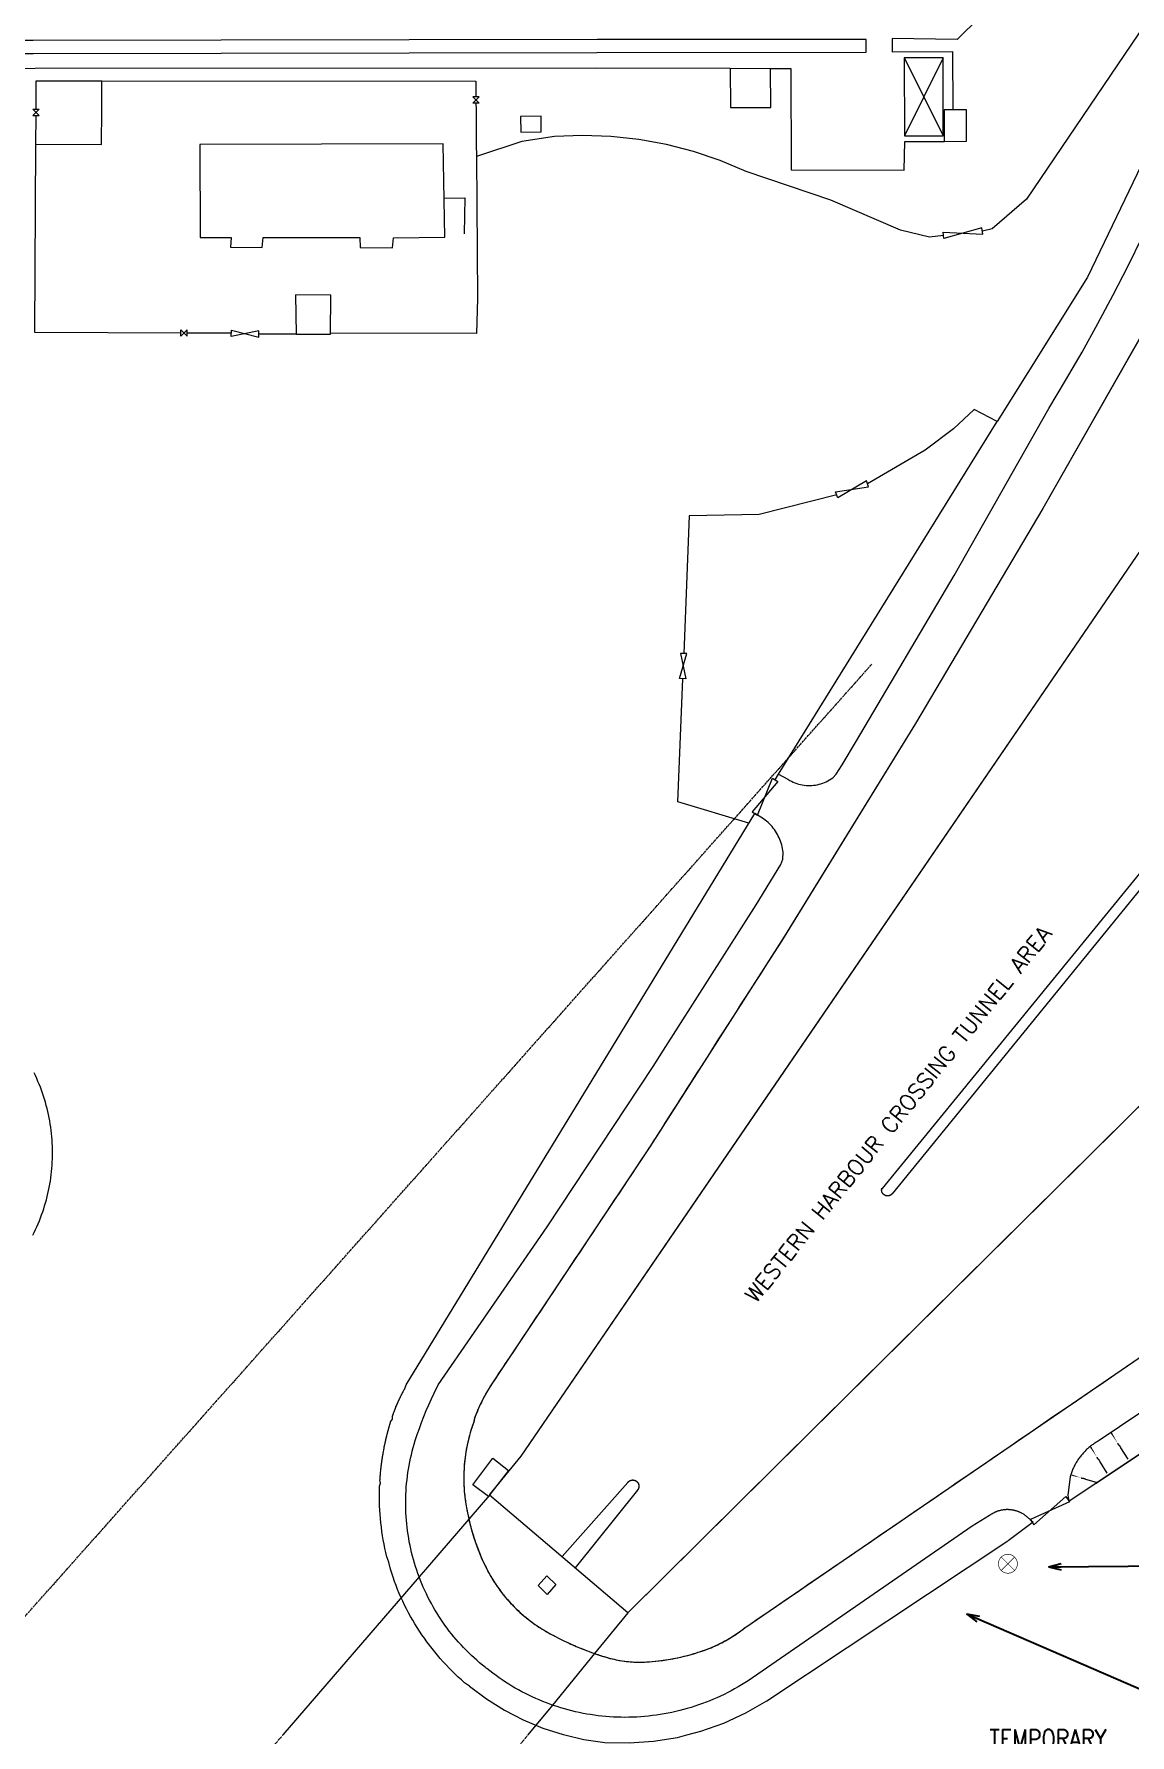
# Model space of a CAD drawing. Header units: millimetres. Extents: x 833924389 to 835767163, y 817400000 to 818811854.
# Drawn here: x 834100533 to 834274033, y 817999999 to 818269303 of the extents above; entities that cross this region are included whole.
import ezdxf

# ---------------------------------------------------------------- set-up
doc = ezdxf.new("R2010")
doc.units = ezdxf.units.MM
doc.header["$LTSCALE"] = 10
doc.header["$MEASUREMENT"] = 0
doc.linetypes.add('CENTER', pattern=[2, 1.25, -0.25, 0.25, -0.25])
doc.linetypes.add('HIDDEN', pattern=[0.375, 0.25, -0.125])
for name, color, linetype, lineweight in [('01_Base_Plan', 5, 'Continuous', 5), ('02_Buiding_Height_Limit', 1, 'CENTER', 18), ('11_Text', 7, 'Continuous', 25)]:
    doc.layers.add(name, color=color, linetype=linetype, lineweight=lineweight)
doc.layers.add('VPA0501S11', color=7, linetype='Continuous')
doc.styles.add('1_2.5mm', font='arial.ttf', dxfattribs={"width": 0.8, "height": 0.0025})
doc.styles.add('ROMANS', font='romans.shx', dxfattribs={"width": 0.8})
doc.linetypes.add('11sw3b$0$B1_BDYF', pattern='A,2.5,-0.5,[130,ltypeshp.shx,S=0.5,R=0,X=0,Y=0],-0.5', length=3.5)
doc.dimstyles.get("Standard").update_dxf_attribs({"dimtxt": 0.18, "dimasz": 0.18, "dimexe": 0.18, "dimexo": 0.0625, "dimgap": 0.09, "dimtad": 0, "dimtih": 1, "dimtoh": 1, "dimdec": 4, "dimzin": 1, "dimdsep": 46, "dimtxsty": '1_2.5mm', "dimcen": 0, "dimadec": 0, "dimazin": 0, "dimtfac": 1, "dimtdec": 4, "dimtofl": 0, "dimtmove": 0, "dimatfit": 3, "dimfxl": 0, "dimtolj": 1, "dimtzin": 1, "dimarcsym": 0})

# ---------------------------------------------------------------- blocks, each defined once
blk = doc.blocks.new('TerminatorOpen_0.5')
at = {"color": 0, "linetype": 'ByBlock', "lineweight": -2}
for q in [(-1, 0.25), (-1, 0), (-1, -0.25)]:
    blk.add_line((0, 0), q, dxfattribs=at)

msp = doc.modelspace()

# ---------------------------------------------------------------- hatches: boundary and pattern name
at = {"layer": '01_Base_Plan'}
h = msp.add_hatch(color=256, dxfattribs=at)
edge = h.paths.add_edge_path()
edge.add_ellipse((834267850, 818045522), major_axis=(86, -138), ratio=0.6833333, start_angle=0, end_angle=360)
h = msp.add_hatch(color=256, dxfattribs=at)
edge = h.paths.add_edge_path()
edge.add_ellipse((834271125, 818047732), major_axis=(86, -138), ratio=0.6833333, start_angle=0, end_angle=360)
h = msp.add_hatch(color=256, dxfattribs=at)
edge = h.paths.add_edge_path()
edge.add_ellipse((834264933, 818041108), major_axis=(127, -36), ratio=0.6833333, start_angle=0, end_angle=360)

# ---------------------------------------------------------------- linework, layer by layer
for p, q in [((834210730, 818263883), (834217130, 818263863)), ((834244444, 818265537), (834238310, 818265520)), ((834100833, 818251889), (834100860, 818256389)), ((834245996, 818257315), (834244596, 818257312)), ((834131762, 818221932), (834124760, 818221960)), ((834142044, 818221806), (834136130, 818221803)), ((834272532, 818045477), (834273670, 818043655)), ((834269244, 818043267), (834270372, 818041445)), ((834266999, 818040517), (834268669, 818040040))]:
    msp.add_line(p, q, dxfattribs=at)
at = {"layer": '01_Base_Plan', "linetype": 'Continuous'}
msp.add_line((834218883, 818125703), (834217146, 818123008), dxfattribs=at)
at = {"layer": '01_Base_Plan', "flags": 128}
for points in [[(834347550, 818378814), (834345969, 818374192), (834331466, 818352381), (834303224, 818310674), (834283156, 818280818), (834257647, 818243130), (834252195, 818238462), (834250661, 818238099)], [(834342235, 818371929), (834341993, 818371601), (834337091, 818365697), (834270118, 818293917), (834257539, 818279193), (834246691, 818268440), (834236409, 818268584), (834236405, 818266494), (834245936, 818266556), (834245996, 818257315)], [(834078201, 818266218), (834100447, 818266242), (834189625, 818266361), (834232276, 818266442), (834232260, 818268449), (834189682, 818268443), (834100412, 818268251), (834078924, 818268259), (834076845, 818268259)], [(834082281, 818263861), (834100703, 818263914), (834189548, 818263950), (834210730, 818263883)], [(834210730, 818263883), (834210767, 818257676), (834217167, 818257676), (834217130, 818263863)], [(834217130, 818263863), (834220331, 818263853), (834220421, 818247786), (834238296, 818247748), (834238379, 818252263), (834244606, 818252309)], [(834238310, 818265520), (834238344, 818253174), (834244478, 818253191), (834244444, 818265537)], [(834238310, 818265520), (834241394, 818259355), (834244478, 818253191)], [(834244444, 818265537), (834241394, 818259355), (834238344, 818253174)], [(834100833, 818251889), (834111233, 818251825), (834111266, 818257325), (834111294, 818261884)], [(834100866, 818257389), (834100894, 818261889), (834111294, 818261884)], [(834111294, 818261884), (834170465, 818261857), (834170486, 818259357)], [(834282322, 818262082), (834267322, 818230799), (834252982, 818207959)], [(834170495, 818258357), (834170504, 818257357), (834170512, 818256357), (834170551, 818251857), (834170568, 818249887)], [(834177599, 818253759), (834180829, 818253801), (834180796, 818256308), (834177566, 818256266), (834177599, 818253759)], [(834244596, 818257312), (834244606, 818252309), (834248138, 818252316), (834248128, 818257319), (834245996, 818257315)], [(834244522, 818237427), (834242321, 818237136), (834237719, 818238250), (834226680, 818242980), (834213277, 818247537), (834209170, 818249260), (834204949, 818250682), (834200637, 818251795), (834196255, 818252594), (834191828, 818253073), (834187377, 818253232), (834182926, 818253068), (834177784, 818252281), (834170568, 818249887)], [(834123759, 818221964), (834100650, 818222055), (834100833, 818251889)], [(834126786, 818251787), (834126860, 818237106), (834131721, 818237104), (834131632, 818235561), (834136644, 818235507), (834136785, 818237100), (834152102, 818237087), (834152190, 818235491), (834157304, 818235461), (834157419, 818237055), (834165572, 818237119), (834165297, 818251929), (834126786, 818251787)], [(834170568, 818249887), (834170760, 818227448), (834170576, 818221902), (834147494, 818221957)], [(834165457, 818243317), (834168741, 818243362), (834168640, 818237642)], [(834218389, 818152095), (834219869, 818151320), (834220186, 818151129), (834220450, 818150988), (834220722, 818150859), (834220998, 818150744), (834221281, 818150642), (834221567, 818150553), (834221858, 818150479), (834222152, 818150418), (834222448, 818150372), (834222746, 818150339), (834223046, 818150321), (834223345, 818150318), (834223645, 818150328), (834223944, 818150353), (834224242, 818150393), (834224537, 818150446), (834224829, 818150514), (834225118, 818150595), (834225402, 818150690), (834225682, 818150799), (834225956, 818150921), (834226224, 818151055), (834226485, 818151203), (834226739, 818151363), (834226974, 818151527), (834227535, 818152108), (834228457, 818153612), (834230765, 818157375), (834246202, 818183569), (834261179, 818210029), (834263850, 818214457), (834266444, 818218932), (834268959, 818223451), (834271394, 818228013), (834273750, 818232617), (834276025, 818237261)], [(834279810, 818228564), (834260256, 818194176), (834240105, 818160136), (834219362, 818126452), (834198035, 818093136), (834173108, 818055751), (834172840, 818055333), (834172579, 818054911), (834172326, 818054483), (834172080, 818054052), (834171841, 818053616), (834171610, 818053176), (834171387, 818052733), (834171172, 818052285), (834170965, 818051834), (834170765, 818051379), (834170574, 818050921), (834170390, 818050459), (834170261, 818050117), (834170133, 818049513), (834169983, 818049094), (834169840, 818048672), (834169705, 818048248), (834169577, 818047821), (834169456, 818047392), (834169343, 818046961), (834169238, 818046529), (834169140, 818046094), (834169049, 818045658), (834168967, 818045220), (834168892, 818044781), (834168825, 818044341), (834168765, 818043900), (834168713, 818043457), (834168669, 818043014), (834168632, 818042570), (834168604, 818042126), (834168583, 818041681), (834168570, 818041236), (834168564, 818040790), (834168567, 818040345), (834168577, 818039899), (834168595, 818039454), (834168621, 818039010), (834168654, 818038566), (834168695, 818038122), (834168744, 818037679), (834168801, 818037238), (834168896, 818036612), (834169001, 818035988), (834169117, 818035366), (834169245, 818034746), (834169372, 818034176), (834169383, 818034129), (834169531, 818033514), (834169691, 818032901), (834169861, 818032292), (834170042, 818031685), (834170233, 818031082), (834170435, 818030483), (834170647, 818029886), (834170869, 818029294), (834171102, 818028706), (834171345, 818028122), (834171599, 818027542), (834171772, 818027158), (834171952, 818026778), (834172138, 818026400), (834172331, 818026026), (834172531, 818025655), (834172737, 818025288), (834172949, 818024925), (834173168, 818024565), (834173392, 818024209), (834173624, 818023858), (834173861, 818023510), (834174104, 818023166), (834174353, 818022827), (834174608, 818022492), (834174759, 818022301), (834174869, 818022162), (834175136, 818021836), (834175408, 818021515), (834175686, 818021199), (834175969, 818020888), (834176257, 818020581), (834176551, 818020280), (834176851, 818019984), (834177155, 818019693), (834177464, 818019408), (834177779, 818019128), (834178098, 818018853), (834178421, 818018584), (834178750, 818018321), (834179083, 818018064), (834179421, 818017812), (834179762, 818017567), (834180108, 818017327), (834180459, 818017094), (834180813, 818016866), (834181171, 818016645), (834181533, 818016430), (834182244, 818016032), (834182962, 818015647), (834183686, 818015274), (834184417, 818014914), (834185154, 818014566), (834185897, 818014232), (834186645, 818013910), (834187400, 818013602), (834188159, 818013307), (834188923, 818013025), (834189254, 818012910), (834189693, 818012757), (834190467, 818012501), (834190777, 818012400), (834191090, 818012304), (834191404, 818012214), (834191720, 818012129), (834192037, 818012050), (834192355, 818011976), (834192675, 818011908), (834192995, 818011845), (834193317, 818011788), (834193640, 818011737), (834193964, 818011691), (834194288, 818011651), (834194613, 818011617), (834194939, 818011588), (834195265, 818011565), (834195591, 818011547), (834195918, 818011536), (834196245, 818011530), (834196571, 818011530), (834196898, 818011535), (834197225, 818011546), (834197799, 818011580), (834198373, 818011623), (834198945, 818011677), (834199517, 818011740), (834200088, 818011814), (834200657, 818011897), (834201224, 818011990), (834201790, 818012093), (834202354, 818012206), (834202916, 818012329), (834203476, 818012462), (834204033, 818012604), (834204588, 818012757), (834205140, 818012918), (834205689, 818013090), (834206235, 818013271), (834206604, 818013398), (834206971, 818013531), (834207336, 818013671), (834207699, 818013818), (834208058, 818013970), (834208415, 818014129), (834208769, 818014294), (834209121, 818014465), (834209469, 818014642), (834209814, 818014826), (834210156, 818015015), (834210494, 818015210), (834210829, 818015411), (834211160, 818015618), (834211488, 818015831), (834211812, 818016050), (834212132, 818016273), (834212448, 818016503), (834213056, 818016969), (834303950, 818079199)], [(834147462, 818221773), (834147541, 818227973), (834141921, 818228008), (834142044, 818221806), (834147462, 818221773)], [(834252982, 818207959), (834249358, 818209881), (834246089, 818206807), (834241626, 818203412), (834232494, 818198084)], [(834217851, 818151227), (834218389, 818152095), (834252982, 818207959)], [(834227603, 818196329), (834215331, 818193227), (834204300, 818193018), (834204262, 818193018), (834203396, 818171230)], [(834172634, 818037962), (834172710, 818038056), (834177644, 818044138), (834277128, 818189591)], [(834213709, 818144338), (834202462, 818147749), (834203237, 818167234)], [(834344611, 818162085), (834344377, 818162063), (834343818, 818162000), (834343261, 818161928), (834342704, 818161845), (834342149, 818161753), (834341596, 818161652), (834341045, 818161541), (834340496, 818161420), (834339949, 818161289), (834339404, 818161149), (834338862, 818161000), (834338322, 818160841), (834333692, 818157170), (834194515, 818019359)], [(834264367, 818036992), (834310980, 818068170), (834353750, 818096640), (834359990, 818101110), (834378810, 818118580), (834383550, 818114060), (834422920, 818151970), (834427020, 818152100), (834432562, 818160364)], [(834169470, 818007740), (834168705, 818008266), (834168194, 818008715), (834167691, 818009174), (834167196, 818009641), (834166709, 818010116), (834166231, 818010600), (834165761, 818011092), (834165300, 818011592), (834164848, 818012100), (834164405, 818012616), (834163971, 818013140), (834163545, 818013671), (834163130, 818014210), (834162723, 818014756), (834162327, 818015308), (834161940, 818015868), (834161563, 818016434), (834161195, 818017007), (834160838, 818017586), (834160491, 818018171), (834160155, 818018762), (834159828, 818019359), (834159512, 818019962), (834159207, 818020570), (834158912, 818021183), (834158628, 818021801), (834158355, 818022424), (834158093, 818023052), (834157842, 818023684), (834157602, 818024321), (834157373, 818024961), (834157155, 818025606), (834156949, 818026254), (834156707, 818027379), (834156398, 818028219), (834156237, 818028880), (834156088, 818029544), (834155950, 818030210), (834155824, 818030879), (834155710, 818031549), (834155607, 818032222), (834155517, 818032896), (834155438, 818033572), (834155370, 818034249), (834155315, 818034927), (834155272, 818035606), (834155240, 818036286), (834155220, 818036966), (834155212, 818037646), (834155216, 818038326), (834155232, 818039006), (834155234, 818039056), (834155235, 818039106), (834155247, 818039406), (834155407, 818039888), (834155301, 818040405), (834155305, 818040454), (834155308, 818040504), (834155312, 818040554), (834155315, 818040604), (834155323, 818040704), (834155326, 818040754), (834155330, 818040804), (834155334, 818040853), (834155354, 818041103), (834155358, 818041152), (834155363, 818041202), (834155367, 818041252), (834155372, 818041302), (834155376, 818041352), (834155381, 818041401), (834155385, 818041451), (834155395, 818041551), (834155399, 818041600), (834155419, 818041800), (834155424, 818041849), (834155429, 818041899), (834155435, 818041949), (834155440, 818041998), (834155445, 818042048), (834155451, 818042098), (834155456, 818042148), (834155462, 818042197), (834155467, 818042247), (834155473, 818042297), (834155479, 818042346), (834155484, 818042396), (834155490, 818042446), (834155496, 818042495), (834155508, 818042595), (834155514, 818042644), (834155520, 818042694), (834155526, 818042743), (834155533, 818042793), (834155539, 818042843), (834155545, 818042892), (834155552, 818042942), (834155558, 818042991), (834155565, 818043041), (834155572, 818043090), (834155578, 818043140), (834155585, 818043190), (834155592, 818043239), (834155599, 818043289), (834155606, 818043338), (834155613, 818043388), (834155620, 818043437), (834155627, 818043487), (834155634, 818043536), (834155641, 818043586), (834155648, 818043635), (834155656, 818043685), (834155663, 818043734), (834155671, 818043783), (834155678, 818043833), (834155686, 818043882), (834155694, 818043932), (834155701, 818043981), (834155709, 818044030), (834155717, 818044080), (834155725, 818044129), (834155733, 818044179), (834155749, 818044277), (834155757, 818044327), (834155765, 818044376), (834155774, 818044425), (834155782, 818044475), (834155790, 818044524), (834155799, 818044573), (834155807, 818044622), (834155816, 818044672), (834155824, 818044721), (834155842, 818044819), (834155851, 818044869), (834155896, 818045114), (834155905, 818045164), (834155914, 818045213), (834155924, 818045262), (834155942, 818045360), (834155952, 818045409), (834155961, 818045458), (834155981, 818045556), (834155990, 818045605), (834156070, 818045997), (834156081, 818046046), (834156101, 818046144), (834156112, 818046193), (834156122, 818046242), (834156144, 818046340), (834156154, 818046388), (834156198, 818046584), (834156209, 818046632), (834156242, 818046779), (834156253, 818046827), (834156265, 818046876), (834156276, 818046925), (834156287, 818046973), (834156299, 818047022), (834156310, 818047071), (834156322, 818047119), (834156334, 818047168), (834156345, 818047217), (834156357, 818047265), (834156369, 818047314), (834156381, 818047362), (834156393, 818047411), (834156405, 818047459), (834156429, 818047557), (834156441, 818047605), (834156454, 818047653), (834156466, 818047702), (834156478, 818047750), (834156491, 818047799), (834156503, 818047847), (834156516, 818047896), (834156528, 818047944), (834156541, 818047992), (834156554, 818048041), (834156567, 818048089), (834156579, 818048137), (834156592, 818048186), (834156618, 818048282), (834156632, 818048330), (834156645, 818048379), (834156671, 818048475), (834156685, 818048523), (834156698, 818048571), (834156711, 818048620), (834156725, 818048668), (834156738, 818048716), (834156780, 818048860), (834156793, 818048908), (834156877, 818049196), (834156892, 818049244), (834156920, 818049340), (834156935, 818049388), (834156949, 818049436), (834156964, 818049484), (834156978, 818049531), (834156993, 818049579), (834157292, 818050018), (834157302, 818050530), (834157319, 818050577), (834157335, 818050625), (834157352, 818050672), (834157368, 818050719), (834157504, 818051095), (834157522, 818051142), (834157539, 818051189), (834157557, 818051235), (834157575, 818051282), (834157592, 818051329), (834157610, 818051376), (834157628, 818051422), (834157664, 818051516), (834157683, 818051562), (834157701, 818051609), (834157719, 818051655), (834157738, 818051702), (834157756, 818051748), (834157775, 818051795), (834157793, 818051841), (834157812, 818051887), (834157831, 818051934), (834157907, 818052118), (834157927, 818052165), (834157946, 818052211), (834157966, 818052257), (834157985, 818052303), (834158005, 818052349), (834158024, 818052395), (834158044, 818052441), (834158064, 818052486), (834158124, 818052624), (834158145, 818052670), (834158165, 818052715), (834158185, 818052761), (834158206, 818052807), (834158226, 818052852), (834158247, 818052898), (834158268, 818052943), (834158288, 818052989), (834158330, 818053079), (834158351, 818053125), (834158372, 818053170), (834158394, 818053215), (834158415, 818053261), (834158436, 818053306), (834158458, 818053351), (834158479, 818053396), (834158545, 818053531), (834158566, 818053576), (834158588, 818053621), (834158611, 818053666), (834158655, 818053756), (834158677, 818053800), (834158700, 818053845), (834158722, 818053890), (834158745, 818053934), (834158767, 818053979), (834158790, 818054023), (834158813, 818054068), (834158836, 818054112), (834158859, 818054157), (834158882, 818054201), (834158905, 818054246), (834158974, 818054378), (834158998, 818054422), (834159021, 818054467), (834159093, 818054599), (834159116, 818054643), (834159140, 818054686), (834159188, 818054774), (834159213, 818054818), (834159237, 818054862), (834159261, 818054905), (834159286, 818054949), (834159467, 818055416), (834187001, 818100542), (834214648, 818145873)], [(834258545, 818033649), (834258534, 818033691), (834258484, 818033759), (834258433, 818033826), (834258380, 818033892), (834258326, 818033956), (834258216, 818034084), (834258159, 818034146), (834258100, 818034207), (834258041, 818034267), (834257981, 818034326), (834257920, 818034384), (834257858, 818034440), (834257794, 818034496), (834257730, 818034551), (834257665, 818034604), (834257599, 818034657), (834257532, 818034708), (834257464, 818034758), (834257396, 818034807), (834257256, 818034901), (834257185, 818034946), (834257113, 818034990), (834256967, 818035074), (834256892, 818035114), (834256818, 818035153), (834256742, 818035190), (834256666, 818035226), (834256589, 818035261), (834256512, 818035294), (834256434, 818035327), (834256356, 818035357), (834256277, 818035387), (834256197, 818035415), (834256117, 818035441), (834256037, 818035466), (834255956, 818035490), (834255875, 818035513), (834255793, 818035534), (834255711, 818035553), (834255629, 818035571), (834255546, 818035588), (834255463, 818035603), (834255380, 818035617), (834255297, 818035629), (834255213, 818035640), (834255129, 818035649), (834255045, 818035657), (834254961, 818035664), (834254877, 818035669), (834254793, 818035672), (834254709, 818035674), (834254625, 818035675), (834254540, 818035674), (834254456, 818035672), (834254372, 818035668), (834254204, 818035656), (834254036, 818035638), (834253953, 818035626), (834253869, 818035614), (834253786, 818035600), (834253703, 818035584), (834253621, 818035567), (834253539, 818035549), (834253457, 818035529), (834253375, 818035508), (834253294, 818035485), (834253213, 818035461), (834253133, 818035436), (834253053, 818035409), (834252895, 818035351), (834252816, 818035320), (834252739, 818035287), (834252661, 818035254), (834252509, 818035182), (834252433, 818035144), (834252359, 818035105), (834252285, 818035065), (834252212, 818035023), (834252139, 818034980), (834252067, 818034936), (834251996, 818034891), (834251926, 818034844), (834251857, 818034796), (834251782, 818034743), (834249024, 818033063), (834213594, 818008585), (834213067, 818008249), (834212534, 818007922), (834211995, 818007604), (834211451, 818007295), (834210901, 818006997), (834210346, 818006708), (834209787, 818006428), (834209222, 818006158), (834208653, 818005899), (834208080, 818005649), (834207502, 818005409), (834206920, 818005180), (834206334, 818004960), (834205744, 818004751), (834205151, 818004552), (834204555, 818004364), (834203955, 818004186), (834203352, 818004018), (834202747, 818003862), (834202139, 818003715), (834201528, 818003579), (834200915, 818003454), (834200300, 818003340), (834199683, 818003237), (834199064, 818003144), (834198444, 818003062), (834197823, 818002991), (834197200, 818002931), (834196576, 818002881), (834195952, 818002843), (834195327, 818002815), (834194702, 818002799), (834194076, 818002793), (834193470, 818002798), (834192865, 818002813), (834192260, 818002839), (834191655, 818002875), (834191051, 818002922), (834190448, 818002980), (834189847, 818003048), (834189246, 818003127), (834188647, 818003216), (834188049, 818003315), (834187454, 818003425), (834186860, 818003545), (834186269, 818003676), (834185680, 818003817), (834185093, 818003968), (834184509, 818004130), (834183929, 818004301), (834183351, 818004483), (834182776, 818004675), (834182590, 818004741), (834182205, 818004877), (834181638, 818005088), (834181074, 818005310), (834180514, 818005541), (834179959, 818005783), (834179407, 818006033), (834178860, 818006294), (834178318, 818006564), (834177781, 818006843), (834177248, 818007132), (834176721, 818007430), (834176199, 818007737), (834175682, 818008053), (834175171, 818008378), (834174666, 818008712), (834174167, 818009055), (834173673, 818009406), (834173186, 818009766), (834172696, 818010142), (834172213, 818010526), (834172127, 818010597), (834171960, 818010712), (834171509, 818011075), (834171065, 818011445), (834170627, 818011824), (834170196, 818012210), (834169771, 818012603), (834169354, 818013004), (834168944, 818013413), (834168541, 818013828), (834168145, 818014250), (834167756, 818014679), (834167376, 818015115), (834167002, 818015557), (834166637, 818016006), (834166279, 818016461), (834165930, 818016922), (834165589, 818017389), (834165255, 818017862), (834164930, 818018341), (834164614, 818018826), (834164306, 818019316), (834164007, 818019811), (834163716, 818020312), (834163434, 818020817), (834163161, 818021327), (834162897, 818021842), (834162642, 818022362), (834162396, 818022885), (834162159, 818023414), (834161932, 818023946), (834161714, 818024482), (834161505, 818025021), (834161498, 818025039), (834161306, 818025565), (834161116, 818026111), (834160935, 818026661), (834160765, 818027214), (834160604, 818027770), (834160453, 818028329), (834160311, 818028890), (834160180, 818029454), (834160058, 818030019), (834159946, 818030587), (834159844, 818031157), (834159752, 818031728), (834159670, 818032301), (834159598, 818032875), (834159536, 818033451), (834159485, 818034027), (834159443, 818034604), (834159411, 818035182), (834159390, 818035760), (834159378, 818036339), (834159377, 818036918), (834159385, 818037496), (834159404, 818038075), (834159433, 818038653), (834159472, 818039230), (834159521, 818039807), (834159580, 818040382), (834159649, 818040957), (834159729, 818041530), (834159818, 818042102), (834159917, 818042672), (834160026, 818043240), (834160145, 818043807), (834160274, 818044371), (834160412, 818044933), (834160561, 818045492), (834160719, 818046049), (834160887, 818046603), (834161203, 818047565), (834161535, 818048521), (834161885, 818049471), (834162250, 818050415), (834162632, 818051352), (834163031, 818052283), (834163445, 818053206), (834163876, 818054123), (834164516, 818055413), (834181743, 818080466), (834198531, 818105816), (834200203, 818108439), (834214873, 818131455), (834218765, 818137803), (834219075, 818138681), (834219119, 818139772), (834219084, 818140044), (834219034, 818140340), (834218971, 818140634), (834218898, 818140924), (834218812, 818141212), (834218715, 818141496), (834218607, 818141776), (834218488, 818142051), (834218358, 818142321), (834218218, 818142586), (834218066, 818142845), (834217905, 818143098), (834217734, 818143344), (834217553, 818143584), (834217362, 818143815), (834217163, 818144039), (834216954, 818144255), (834216738, 818144463), (834216513, 818144661), (834216280, 818144851), (834215882, 818145141), (834214648, 818145873)], [(834278094, 818136873), (834236392, 818085697), (834236382, 818085684), (834236371, 818085671), (834236327, 818085623), (834236315, 818085612), (834236303, 818085600), (834236291, 818085589), (834236279, 818085578), (834236266, 818085568), (834236253, 818085557), (834236241, 818085547), (834236227, 818085537), (834236201, 818085517), (834236187, 818085508), (834236174, 818085499), (834236146, 818085481), (834236132, 818085473), (834236117, 818085465), (834236103, 818085457), (834236088, 818085449), (834236074, 818085442), (834236029, 818085421), (834236013, 818085415), (834235983, 818085403), (834235967, 818085398), (834235952, 818085393), (834235904, 818085378), (834235872, 818085370), (834235792, 818085355), (834235775, 818085353), (834235759, 818085351), (834235743, 818085350), (834235726, 818085348), (834235710, 818085347), (834235693, 818085347), (834235677, 818085346), (834235644, 818085346), (834235628, 818085347), (834235611, 818085347), (834235595, 818085348), (834235578, 818085349), (834235546, 818085353), (834235529, 818085355), (834235513, 818085357), (834235481, 818085363), (834235464, 818085366), (834235416, 818085378), (834235401, 818085382), (834235353, 818085397), (834235338, 818085402), (834235323, 818085408), (834235307, 818085414), (834235292, 818085420), (834235232, 818085448), (834235218, 818085456), (834235203, 818085464), (834235175, 818085480), (834235161, 818085489), (834235147, 818085497), (834235133, 818085506), (834235120, 818085516), (834235106, 818085525), (834235067, 818085555), (834235054, 818085566), (834235042, 818085576), (834235029, 818085587), (834235017, 818085598), (834235005, 818085610), (834234994, 818085621), (834234982, 818085633), (834234971, 818085645), (834234959, 818085657), (834234949, 818085669), (834234938, 818085682), (834234927, 818085694), (834234907, 818085720), (834234897, 818085734), (834234888, 818085747), (834234878, 818085761), (834234869, 818085774), (834234860, 818085788), (834234852, 818085802), (834234843, 818085816), (834234835, 818085831), (834234827, 818085845), (834234820, 818085860), (834234813, 818085874), (834234805, 818085889), (834234799, 818085904), (834234792, 818085919), (834234786, 818085934), (834234780, 818085950), (834234774, 818085965), (834234768, 818085981), (834234763, 818085996), (834234753, 818086028), (834234745, 818086060), (834234741, 818086075), (834234738, 818086091), (834234734, 818086108), (834234728, 818086140), (834234726, 818086156), (834234724, 818086173), (834234720, 818086205), (834234719, 818086222), (834234718, 818086238), (834234717, 818086255), (834234717, 818086320), (834234718, 818086337), (834234719, 818086353), (834234720, 818086370), (834234724, 818086402), (834234726, 818086419), (834234728, 818086435), (834234734, 818086467), (834234737, 818086484), (834234749, 818086532), (834234753, 818086547), (834234758, 818086563), (834234868, 818086538)], [(834234868, 818086538), (834276773, 818137815)], [(834100339, 818079107), (834100563, 818079558), (834100779, 818080013), (834100987, 818080472), (834101187, 818080934), (834101380, 818081399), (834101564, 818081868), (834101739, 818082340), (834101907, 818082815), (834102066, 818083293), (834102217, 818083773), (834102360, 818084256), (834102494, 818084742), (834102619, 818085229), (834102736, 818085719), (834102844, 818086211), (834102944, 818086705), (834103035, 818087200), (834103118, 818087697), (834103192, 818088195), (834103257, 818088694), (834103313, 818089195), (834103361, 818089696), (834103400, 818090198), (834103430, 818090701), (834103451, 818091204), (834103464, 818091708), (834103468, 818092211), (834103463, 818092715), (834103449, 818093218), (834103426, 818093722), (834103395, 818094224), (834103355, 818094726), (834103306, 818095227), (834103248, 818095728), (834103182, 818096227), (834103107, 818096725), (834103023, 818097222), (834102931, 818097717), (834102830, 818098210), (834102720, 818098702), (834102602, 818099191), (834102475, 818099679), (834102340, 818100164), (834102197, 818100646), (834102045, 818101126), (834101884, 818101604), (834101716, 818102078), (834101539, 818102550), (834101353, 818103018), (834101160, 818103483), (834100959, 818103945), (834100749, 818104403), (834100532, 818104857)], [(834334482, 818090556), (834269164, 818046616), (834269020, 818046537), (834268877, 818046456), (834268736, 818046372), (834268597, 818046286), (834268459, 818046197), (834268323, 818046106), (834268188, 818046013), (834268055, 818045917), (834267923, 818045819), (834267794, 818045719), (834267666, 818045616), (834267540, 818045511), (834267416, 818045405), (834267293, 818045295), (834267173, 818045184), (834267054, 818045071), (834266938, 818044955), (834266823, 818044838), (834266711, 818044719), (834266601, 818044597), (834266493, 818044474), (834266387, 818044349), (834266283, 818044222), (834266181, 818044093), (834266082, 818043963), (834265985, 818043831), (834265890, 818043697), (834265798, 818043562), (834265708, 818043424), (834265621, 818043286), (834265535, 818043146), (834265453, 818043004), (834265373, 818042861), (834265295, 818042717), (834265220, 818042571), (834265147, 818042424), (834265077, 818042276), (834265010, 818042126), (834264945, 818041976), (834264883, 818041824), (834264824, 818041671), (834264767, 818041517), (834264713, 818041362), (834264662, 818041207), (834264613, 818041050), (834264567, 818040893), (834264215, 818037989), (834264367, 818036992)], [(834272071, 818046216), (834272082, 818046184), (834272093, 818046152), (834272104, 818046121), (834272114, 818046089), (834272125, 818046057), (834272141, 818046028), (834272163, 818046004), (834272190, 818045982), (834272218, 818045961), (834272244, 818045939), (834272268, 818045915), (834272292, 818045892), (834272315, 818045868), (834272339, 818045844), (834272363, 818045821), (834272411, 818045762), (834272453, 818045691), (834272487, 818045616), (834272514, 818045543), (834272532, 818045477)], [(834169997, 818039601), (834173159, 818043842), (834175633, 818041868), (834172710, 818038056), (834172636, 818037960), (834172498, 818037779), (834169997, 818039601)], [(834268787, 818044006), (834268798, 818043974), (834268809, 818043942), (834268819, 818043911), (834268830, 818043879), (834268841, 818043847), (834268856, 818043818), (834268879, 818043794), (834268905, 818043772), (834268933, 818043751), (834268959, 818043729), (834268982, 818043705), (834269006, 818043681), (834269030, 818043658), (834269053, 818043634), (834269077, 818043610), (834269125, 818043551), (834269166, 818043481), (834269200, 818043406), (834269227, 818043332), (834269244, 818043267)], [(834184134, 818028280), (834194530, 818039966), (834194540, 818039980), (834194551, 818039994), (834194561, 818040007), (834194594, 818040046), (834194606, 818040058), (834194618, 818040071), (834194654, 818040107), (834194667, 818040118), (834194680, 818040130), (834194706, 818040152), (834194719, 818040162), (834194733, 818040173), (834194746, 818040183), (834194760, 818040193), (834194774, 818040202), (834194789, 818040212), (834194803, 818040221), (834194818, 818040230), (834194832, 818040239), (834194892, 818040271), (834194908, 818040278), (834194923, 818040285), (834194939, 818040292), (834194955, 818040298), (834194971, 818040305), (834194987, 818040311), (834195003, 818040316), (834195019, 818040322), (834195035, 818040327), (834195052, 818040332), (834195068, 818040336), (834195085, 818040341), (834195101, 818040345), (834195118, 818040348), (834195135, 818040352), (834195151, 818040355), (834195168, 818040358), (834195236, 818040366), (834195287, 818040369), (834195304, 818040369), (834195321, 818040370), (834195338, 818040369), (834195355, 818040369), (834195406, 818040366), (834195474, 818040358), (834195508, 818040352), (834195524, 818040348), (834195558, 818040340), (834195574, 818040336), (834195591, 818040332), (834195623, 818040322), (834195640, 818040316), (834195656, 818040311), (834195672, 818040305), (834195687, 818040298), (834195703, 818040292), (834195719, 818040285), (834195734, 818040278), (834195750, 818040271), (834195795, 818040247), (834195810, 818040238), (834195825, 818040230), (834195839, 818040221), (834195854, 818040212), (834195868, 818040202), (834195882, 818040193), (834195896, 818040183), (834195910, 818040172), (834195923, 818040162), (834195937, 818040152), (834195963, 818040130), (834195975, 818040118), (834195988, 818040107), (834196000, 818040095), (834196013, 818040083), (834196025, 818040071), (834196036, 818040058), (834196048, 818040046), (834196092, 818039994), (834196132, 818039938), (834196150, 818039910), (834196168, 818039880), (834196176, 818039865), (834196184, 818039851), (834196192, 818039835), (834196200, 818039820), (834196207, 818039805), (834196221, 818039773), (834196228, 818039758), (834196246, 818039710), (834196251, 818039693), (834196261, 818039661), (834196265, 818039644), (834196270, 818039628), (834196274, 818039611), (834196277, 818039595), (834196281, 818039578), (834196287, 818039544), (834196289, 818039527), (834196291, 818039511), (834196295, 818039477), (834196297, 818039443), (834196298, 818039425), (834196298, 818039408), (834196299, 818039391), (834196298, 818039374), (834196298, 818039357), (834196295, 818039306), (834196289, 818039255), (834196286, 818039238), (834196284, 818039222), (834196280, 818039205), (834196277, 818039188), (834196273, 818039171), (834196269, 818039155), (834196265, 818039138), (834196260, 818039122), (834196256, 818039105), (834196250, 818039089), (834196245, 818039073), (834196221, 818039009), (834196214, 818038994), (834196207, 818038978), (834196199, 818038963), (834196192, 818038947), (834196176, 818038917), (834196167, 818038903), (834196158, 818038888), (834196150, 818038873), (834196140, 818038859), (834196131, 818038845), (834196091, 818038789), (834196069, 818038763), (834196054, 818038745), (834186215, 818026449)], [(834266322, 818040711), (834266346, 818040697), (834266370, 818040684), (834266393, 818040671), (834266417, 818040658), (834266441, 818040645), (834266466, 818040636), (834266492, 818040634), (834266520, 818040635), (834266548, 818040638), (834266576, 818040638), (834266603, 818040637), (834266630, 818040635), (834266657, 818040634), (834266684, 818040633), (834266711, 818040632), (834266772, 818040622), (834266835, 818040603), (834266897, 818040576), (834266953, 818040547), (834266999, 818040517)], [(834172634, 818037962), (834169372, 818034176), (834161498, 818025039), (834139922, 818000000)], [(834194515, 818019359), (834172636, 818037960), (834172634, 818037962)], [(834254724, 818030782), (834258545, 818033649), (834258712, 818033774)], [(834203876, 818000000), (834206121, 818000578), (834209747, 818001875), (834213240, 818003496), (834216570, 818005430), (834254700, 818030720)], [(834180331, 818023650), (834181691, 818025189), (834183153, 818023806), (834181793, 818022242), (834180331, 818023650)], [(834194515, 818019359), (834189254, 818012910), (834182590, 818004741), (834178722, 818000000)], [(834169470, 818007740), (834172157, 818005718), (834175003, 818003927), (834177989, 818002380), (834181094, 818001088), (834184295, 818000059), (834184551, 818000000)]]:
    msp.add_lwpolyline(points, dxfattribs=at)
at = {"layer": '01_Base_Plan', "linetype": 'Continuous', "flags": 128}
for points in [[(834296642, 818266974), (834296608, 818266860), (834296575, 818266740), (834296543, 818266620), (834296514, 818266499), (834296487, 818266378), (834296444, 818266164), (834294516, 818261036), (834292498, 818255942), (834290392, 818250884), (834288197, 818245863), (834285915, 818240882), (834283547, 818235941), (834279810, 818228563), (834260256, 818194176), (834240105, 818160136), (834218883, 818125703)], [(834282322, 818262082), (834267322, 818230799), (834252982, 818207959)], [(834218389, 818152095), (834219869, 818151320), (834220186, 818151129), (834220450, 818150988), (834220722, 818150859), (834220998, 818150744), (834221281, 818150642), (834221567, 818150553), (834221858, 818150479), (834222152, 818150418), (834222448, 818150372), (834222746, 818150339), (834223046, 818150321), (834223345, 818150318), (834223645, 818150328), (834223944, 818150353), (834224242, 818150393), (834224537, 818150446), (834224829, 818150514), (834225118, 818150595), (834225402, 818150690), (834225682, 818150799), (834225956, 818150921), (834226224, 818151055), (834226485, 818151203), (834226739, 818151363), (834226974, 818151527), (834227535, 818152108), (834228457, 818153612), (834230765, 818157375), (834246202, 818183569), (834261179, 818210029), (834263850, 818214457), (834266444, 818218932), (834268959, 818223451), (834271394, 818228013), (834273750, 818232617), (834276025, 818237261)], [(834212440, 818095013), (834277128, 818189591)], [(834344611, 818162085), (834344377, 818162063), (834343818, 818162000), (834343261, 818161928), (834342704, 818161845), (834342149, 818161753), (834341596, 818161652), (834341045, 818161541), (834340496, 818161420), (834339949, 818161289), (834339404, 818161149), (834338862, 818161000), (834338322, 818160841), (834333692, 818157170), (834236407, 818060840)], [(834268700, 818039890), (834310980, 818068170), (834353750, 818096640), (834359990, 818101110), (834378810, 818118580), (834383550, 818114060), (834422920, 818151970), (834427020, 818152100), (834432562, 818160364)], [(834278093, 818136873), (834236392, 818085697), (834236382, 818085684), (834236371, 818085671), (834236360, 818085659), (834236349, 818085647), (834236338, 818085635), (834236327, 818085623), (834236315, 818085612), (834236303, 818085600), (834236291, 818085589), (834236278, 818085578), (834236266, 818085567), (834236253, 818085557), (834236240, 818085547), (834236227, 818085537), (834236214, 818085527), (834236201, 818085517), (834236187, 818085508), (834236174, 818085499), (834236160, 818085490), (834236146, 818085481), (834236132, 818085473), (834236117, 818085465), (834236103, 818085457), (834236088, 818085449), (834236073, 818085442), (834236059, 818085435), (834236044, 818085428), (834236029, 818085421), (834236013, 818085415), (834235998, 818085409), (834235983, 818085403), (834235967, 818085398), (834235952, 818085393), (834235936, 818085388), (834235920, 818085383), (834235904, 818085378), (834235888, 818085374), (834235872, 818085370), (834235856, 818085367), (834235840, 818085364), (834235824, 818085361), (834235808, 818085358), (834235792, 818085355), (834235775, 818085353), (834235759, 818085351), (834235743, 818085350), (834235726, 818085348), (834235710, 818085347), (834235693, 818085347), (834235677, 818085346), (834235660, 818085346), (834235644, 818085346), (834235627, 818085346), (834235611, 818085347), (834235595, 818085348), (834235578, 818085349), (834235562, 818085351), (834235546, 818085353), (834235529, 818085355), (834235513, 818085357), (834235497, 818085360), (834235480, 818085363), (834235464, 818085366), (834235448, 818085370), (834235432, 818085374), (834235416, 818085378), (834235401, 818085382), (834235385, 818085387), (834235369, 818085392), (834235353, 818085397), (834235338, 818085402), (834235322, 818085408), (834235307, 818085414), (834235292, 818085420), (834235277, 818085427), (834235262, 818085434), (834235247, 818085441), (834235232, 818085448), (834235218, 818085456), (834235203, 818085464), (834235189, 818085472), (834235175, 818085480), (834235161, 818085489), (834235147, 818085497), (834235133, 818085506), (834235119, 818085516), (834235106, 818085525), (834235093, 818085535), (834235080, 818085545), (834235067, 818085555), (834235054, 818085566), (834235042, 818085576), (834235029, 818085587), (834235017, 818085598), (834235005, 818085610), (834234993, 818085621), (834234982, 818085633), (834234971, 818085645), (834234959, 818085657), (834234949, 818085669), (834234938, 818085682), (834234927, 818085694), (834234917, 818085707), (834234907, 818085720), (834234897, 818085734), (834234888, 818085747), (834234878, 818085760), (834234869, 818085774), (834234860, 818085788), (834234852, 818085802), (834234843, 818085816), (834234835, 818085831), (834234827, 818085845), (834234820, 818085860), (834234812, 818085874), (834234805, 818085889), (834234799, 818085904), (834234792, 818085919), (834234786, 818085934), (834234780, 818085950), (834234774, 818085965), (834234768, 818085981), (834234763, 818085996), (834234758, 818086012), (834234753, 818086028), (834234749, 818086044), (834234745, 818086059), (834234741, 818086075), (834234737, 818086092), (834234734, 818086108), (834234731, 818086124), (834234728, 818086140), (834234726, 818086156), (834234724, 818086173), (834234722, 818086189), (834234720, 818086205), (834234719, 818086222), (834234718, 818086238), (834234717, 818086255), (834234717, 818086271), (834234717, 818086287), (834234717, 818086304), (834234717, 818086320), (834234718, 818086337), (834234719, 818086353), (834234720, 818086370), (834234722, 818086386), (834234724, 818086402), (834234726, 818086419), (834234728, 818086435), (834234731, 818086451), (834234734, 818086467), (834234737, 818086484), (834234741, 818086500), (834234745, 818086516), (834234749, 818086531), (834234753, 818086547), (834234758, 818086563), (834234868, 818086538)], [(834234868, 818086538), (834276773, 818137815)], [(834172634, 818037962), (834172710, 818038056), (834177644, 818044138), (834212440, 818095013)], [(834236407, 818060840), (834194515, 818019359)], [(834184134, 818028280), (834194530, 818039966), (834194540, 818039980), (834194551, 818039994), (834194561, 818040007), (834194572, 818040020), (834194583, 818040033), (834194594, 818040046), (834194606, 818040059), (834194618, 818040071), (834194630, 818040083), (834194642, 818040095), (834194654, 818040107), (834194667, 818040118), (834194680, 818040130), (834194693, 818040141), (834194706, 818040152), (834194719, 818040162), (834194733, 818040173), (834194746, 818040183), (834194760, 818040193), (834194774, 818040202), (834194789, 818040212), (834194803, 818040221), (834194817, 818040230), (834194832, 818040239), (834194847, 818040247), (834194862, 818040255), (834194877, 818040263), (834194892, 818040271), (834194908, 818040278), (834194923, 818040285), (834194939, 818040292), (834194955, 818040298), (834194971, 818040305), (834194987, 818040311), (834195003, 818040316), (834195019, 818040322), (834195035, 818040327), (834195052, 818040332), (834195068, 818040336), (834195085, 818040340), (834195101, 818040344), (834195118, 818040348), (834195135, 818040352), (834195151, 818040355), (834195168, 818040357), (834195185, 818040360), (834195202, 818040362), (834195219, 818040364), (834195236, 818040366), (834195253, 818040367), (834195270, 818040368), (834195287, 818040369), (834195304, 818040369), (834195321, 818040370), (834195338, 818040369), (834195355, 818040369), (834195372, 818040368), (834195389, 818040367), (834195406, 818040366), (834195423, 818040364), (834195440, 818040362), (834195457, 818040360), (834195474, 818040357), (834195491, 818040355), (834195508, 818040352), (834195524, 818040348), (834195541, 818040344), (834195558, 818040340), (834195574, 818040336), (834195591, 818040332), (834195607, 818040327), (834195623, 818040322), (834195639, 818040316), (834195656, 818040310), (834195672, 818040305), (834195687, 818040298), (834195703, 818040292), (834195719, 818040285), (834195734, 818040278), (834195750, 818040270), (834195765, 818040263), (834195780, 818040255), (834195795, 818040247), (834195810, 818040238), (834195825, 818040230), (834195839, 818040221), (834195854, 818040212), (834195868, 818040202), (834195882, 818040193), (834195896, 818040183), (834195910, 818040172), (834195923, 818040162), (834195936, 818040151), (834195950, 818040141), (834195963, 818040130), (834195975, 818040118), (834195988, 818040107), (834196000, 818040095), (834196013, 818040083), (834196024, 818040071), (834196036, 818040058), (834196048, 818040046), (834196059, 818040033), (834196070, 818040020), (834196081, 818040007), (834196092, 818039993), (834196102, 818039980), (834196112, 818039966), (834196122, 818039952), (834196132, 818039938), (834196141, 818039924), (834196150, 818039910), (834196159, 818039895), (834196168, 818039880), (834196176, 818039865), (834196184, 818039850), (834196192, 818039835), (834196200, 818039820), (834196207, 818039805), (834196214, 818039789), (834196221, 818039773), (834196228, 818039758), (834196234, 818039742), (834196240, 818039726), (834196245, 818039710), (834196251, 818039694), (834196256, 818039677), (834196261, 818039661), (834196265, 818039644), (834196270, 818039628), (834196274, 818039611), (834196277, 818039595), (834196281, 818039578), (834196284, 818039561), (834196287, 818039544), (834196289, 818039527), (834196291, 818039510), (834196293, 818039494), (834196295, 818039477), (834196296, 818039460), (834196297, 818039442), (834196298, 818039425), (834196298, 818039408), (834196299, 818039391), (834196298, 818039374), (834196298, 818039357), (834196297, 818039340), (834196296, 818039323), (834196295, 818039306), (834196293, 818039289), (834196291, 818039272), (834196289, 818039255), (834196286, 818039238), (834196284, 818039222), (834196280, 818039205), (834196277, 818039188), (834196273, 818039171), (834196269, 818039155), (834196265, 818039138), (834196260, 818039122), (834196256, 818039105), (834196250, 818039089), (834196245, 818039073), (834196239, 818039057), (834196233, 818039041), (834196227, 818039025), (834196220, 818039009), (834196214, 818038994), (834196207, 818038978), (834196199, 818038963), (834196192, 818038947), (834196184, 818038932), (834196176, 818038917), (834196167, 818038902), (834196158, 818038888), (834196150, 818038873), (834196140, 818038859), (834196131, 818038845), (834196121, 818038831), (834196111, 818038817), (834196101, 818038803), (834196091, 818038789), (834196080, 818038776), (834196069, 818038763), (834196054, 818038745), (834186215, 818026449)], [(834194515, 818019359), (834172636, 818037960), (834172634, 818037962)]]:
    msp.add_lwpolyline(points, dxfattribs=at)
at = {"layer": '01_Base_Plan', "linetype": 'HIDDEN', "ltscale": 20, "flags": 128}
for points in [[(834139922, 818000000), (834033585, 817876599), (834011233, 817850660), (833997428, 817834639), (833995064, 817831895), (833986628, 817822106), (833985134, 817820373), (833983858, 817818891), (833971591, 817804656)], [(834178722, 818000000), (834059889, 817854330), (834038148, 817827680), (834035947, 817824982), (834032006, 817820151), (834023308, 817809489), (834021017, 817806681), (834013625, 817797619), (834011900, 817795505), (834009256, 817792263), (833996984, 817777220)]]:
    msp.add_lwpolyline(points, dxfattribs=at)
at = {"layer": '01_Base_Plan', "linetype": '11sw3b$0$B1_BDYF', "flags": 128}
msp.add_lwpolyline([(834184551, 818000000), (834187572, 817999301), (834190900, 817998820), (834194750, 817998735), (834198591, 817999002), (834202392, 817999618), (834203876, 818000000)], dxfattribs=at)
at = {"layer": '01_Base_Plan', "linetype": 'Continuous'}
msp.add_open_spline([(834217146, 818123008), (834207952, 818108731), (834202999, 818100939), (834198042, 818093148), (834190610, 818081990), (834182285, 818069509), (834173959, 818057029), (834172706, 818055141), (834172420, 818054652), (834171861, 818053668), (834171364, 818052713), (834170751, 818051368), (834170405, 818050509), (834170261, 818050117), (834170218, 818049920), (834170176, 818049719), (834170123, 818049484), (834169728, 818048393), (834169407, 818047295), (834168824, 818044681), (834168578, 818042671), (834168550, 818039771), (834168660, 818038298), (834168794, 818037278), (834168875, 818036751), (834169020, 818035777), (834169228, 818034815), (834169433, 818033900), (834169565, 818033389), (834169696, 818032878), (834169886, 818032208), (834170176, 818031199), (834170674, 818029809), (834171017, 818028905), (834171385, 818028033), (834171760, 818027149), (834172252, 818026169), (834172526, 818025662), (834173259, 818024353), (834174110, 818023078), (834175850, 818020972), (834176807, 818019988), (834178126, 818018820), (834178558, 818018468), (834179729, 818017568), (834180743, 818016884), (834182294, 818015997), (834183062, 818015594), (834183847, 818015190), (834184864, 818014695), (834185893, 818014224), (834187224, 818013671), (834187983, 818013376), (834189331, 818012869), (834190106, 818012621), (834190967, 818012337), (834191499, 818012183), (834192036, 818012047), (834192884, 818011861), (834193840, 818011683), (834195572, 818011525), (834196715, 818011512), (834198107, 818011601), (834199255, 818011689), (834200910, 818011930), (834201938, 818012117), (834203010, 818012348), (834203969, 818012575), (834205436, 818013002), (834207125, 818013557), (834208385, 818014092), (834209504, 818014661), (834210648, 818015268), (834211734, 818015976), (834212628, 818016637), (834212831, 818016794), (834213034, 818016952), (834213363, 818017178), (834235403, 818032271), (834257447, 818047360), (834313218, 818085543)], degree=3, knots=[0, 0, 0, 0, 0.1185486, 0.1199225, 0.1199225, 0.2926669, 0.3147578, 0.3147578, 0.3221043, 0.3221043, 0.3294508, 0.3360806, 0.3412973, 0.341488, 0.341488, 0.343923, 0.3441555, 0.3446184, 0.3589867, 0.3589867, 0.3793934, 0.3851779, 0.39664, 0.3985426, 0.3985426, 0.4035646, 0.4113258, 0.4113258, 0.415739, 0.418174, 0.418174, 0.4247938, 0.4317941, 0.4373487, 0.4373487, 0.4440905, 0.4498101, 0.4515816, 0.4515816, 0.4692859, 0.4714226, 0.4870626, 0.4870626, 0.4943005, 0.4943005, 0.5062456, 0.5101563, 0.5175045, 0.5175045, 0.5216195, 0.5322009, 0.5322009, 0.5403329, 0.5427823, 0.5508978, 0.5508978, 0.5545531, 0.5580905, 0.5580905, 0.5658333, 0.570707, 0.580657, 0.580657, 0.588819, 0.5955976, 0.6023762, 0.6023762, 0.6098465, 0.6151726, 0.6222109, 0.632923, 0.632923, 0.638514, 0.6497352, 0.6497352, 0.6529524, 0.6530714, 0.6530714, 0.658133, 1, 1, 1, 1], dxfattribs=at)
at = {"layer": '01_Base_Plan', "extrusion": (0, 0, -1)}
msp.add_solid([(-834268787, 818044006), (-834267944, 818045580), (-834267755, 818045463)], dxfattribs=at)
at = {"layer": '01_Base_Plan'}
for points in [[(834272071, 818046216), (834271220, 818047791), (834271030, 818047673)], [(834266322, 818040711), (834264958, 818041195), (834264908, 818041021)]]:
    msp.add_solid(points, dxfattribs=at)
for points in [[(834169986, 818259353), (834170995, 818258361), (834169995, 818258353), (834170986, 818259361)], [(834101360, 818256386), (834100366, 818257392), (834101366, 818257386), (834100360, 818256392)], [(834250606, 818238596), (834244577, 818236930), (834244468, 818237924), (834250715, 818237602)], [(834124762, 818222460), (834123757, 818221463), (834123762, 818222464), (834124758, 818221460)], [(834136145, 818222303), (834131747, 818221432), (834131777, 818222432), (834136115, 818221303)], [(834232325, 818198555), (834227772, 818195858), (834227434, 818196800), (834232663, 818197613)], [(834202896, 818171250), (834203737, 818167214), (834202738, 818167254), (834203896, 818171211)], [(834215077, 818145616), (834217422, 818151484), (834218280, 818150970), (834214219, 818146130)], [(834258806, 818033271), (834263903, 818037756), (834264446, 818036917), (834258263, 818034111)]]:
    msp.add_3dface(points, dxfattribs=at)
at = {"layer": '02_Buiding_Height_Limit', "ltscale": 20}
msp.add_lwpolyline([(833943041, 817843276), (834229920, 818165888), (834233149, 818169519)], dxfattribs=at)
at = {"layer": 'VPA0501S11', "color": 10, "ltscale": 500, "const_width": 100}
msp.add_lwpolyline([(834253647, 818028169, 1), (834255768, 818026047, 1), (834253647, 818028169, 2.4142136)], format="xyb", dxfattribs=at)
for points in [[(834253647, 818028169), (834255768, 818026047)], [(834255768, 818028169), (834253647, 818026047)]]:
    msp.add_lwpolyline(points, dxfattribs=at)

# ---------------------------------------------------------------- texts
at = {"layer": '11_Text', "style": 'ROMANS'}
msp.add_text('WESTERN HARBOUR CROSSING TUNNEL AREA', height=2500, rotation=51.26959, dxfattribs=at).set_placement((834214828, 818068209))
at = {"layer": '11_Text', "insert": (834251782, 817992846), "char_height": 3000, "attachment_point": 7, "style": 'ROMANS'}
msp.add_mtext('TEMPORARY \\PACCESS ROAD', dxfattribs=at)

# ---------------------------------------------------------------- leaders
at = {"layer": '11_Text'}
for points in [[(834261138, 818026613), (834319165, 818027116)], [(834248171, 818019158), (834297476, 817997832)]]:
    msp.add_leader(points, dimstyle='Standard', override={"dimtxt": 2000, "dimasz": 2000, "dimexe": 5.476005, "dimexo": 5.476005, "dimgap": 5.476005, "dimtad": 1, "dimtih": 0, "dimtoh": 0, "dimrnd": 5, "dimzin": 11, "dimadec": 4, "dimazin": 3, "dimatfit": 1, "dimldrblk": 'TerminatorOpen_0.5', "dimfrac": 2, "dimtolj": 0, "dimtzin": 11}, dxfattribs=at)

doc.saveas('drawing.dxf')
